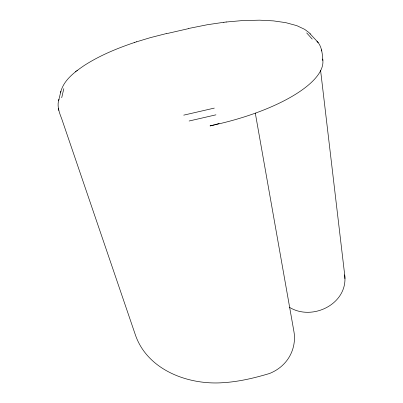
<?xml version="1.0" encoding="UTF-8"?>
<svg xmlns="http://www.w3.org/2000/svg" width="403" height="403" viewBox="0 0 403 403"><rect width="100%" height="100%" fill="white"/><g stroke="black" fill="none" stroke-linecap="round" stroke-linejoin="round"><path stroke-width="0.6" d="M320.566 70.203L344.691 274.876C348.489 303.64 312.547 321.539 289.49 307.323M58.984 99.239C56.702 105.757 59.236 112.467 61.619 118.522L135.64 335.644C148.047 370.276 188.337 385.067 222.567 382.719C238.571 381.817 254.338 378.054 269.632 373.465C275.007 371.264 280.02 368.085 284.009 363.844C292.145 355.506 295.938 343.26 293.968 331.785L255.295 113.082M61.714 97.722L63.815 88.63M60.631 92.358C63.593 80.147 74.464 72.162 84.292 65.452C99.828 55.463 117.041 48.375 134.491 42.496M60.898 91.244L58.601 100.831M75.522 71.82L76.031 71.417M76.797 70.807L77.295 70.414M136.541 41.821L150.339 37.65L166.641 33.499M134.305 42.557L136.718 41.761M183.713 115.147L214.341 108.095M189.098 121.011L215.978 114.82M166.666 33.635L188.589 28.618M188.528 28.492L207.384 24.719L223.967 22.276M226.083 22.024L242.279 20.593L259.557 20.17L273.43 20.88L285.752 22.649L296.815 25.651L304.618 29.328L308.915 32.527L316.909 41.141C321.982 46.239 322.335 53.831 322.868 60.531M223.766 22.301L226.295 21.999M310.119 33.711L310.416 34.003M306.693 32.915L312.244 39.116M316.909 41.141L318.254 42.809M58.853 110.412L58.329 108.2M321.518 49.811L321.76 51.015M344.903 278.634L344.691 274.876M219.141 123.459A48.904 18.543 -12.4 0 1 215.126 124.633M214.547 124.789A48.904 18.543 -12.4 0 1 210.008 125.922L217.927 124.099A120.326 41.564 -12.3 0 0 322.652 59.034"/></g></svg>
